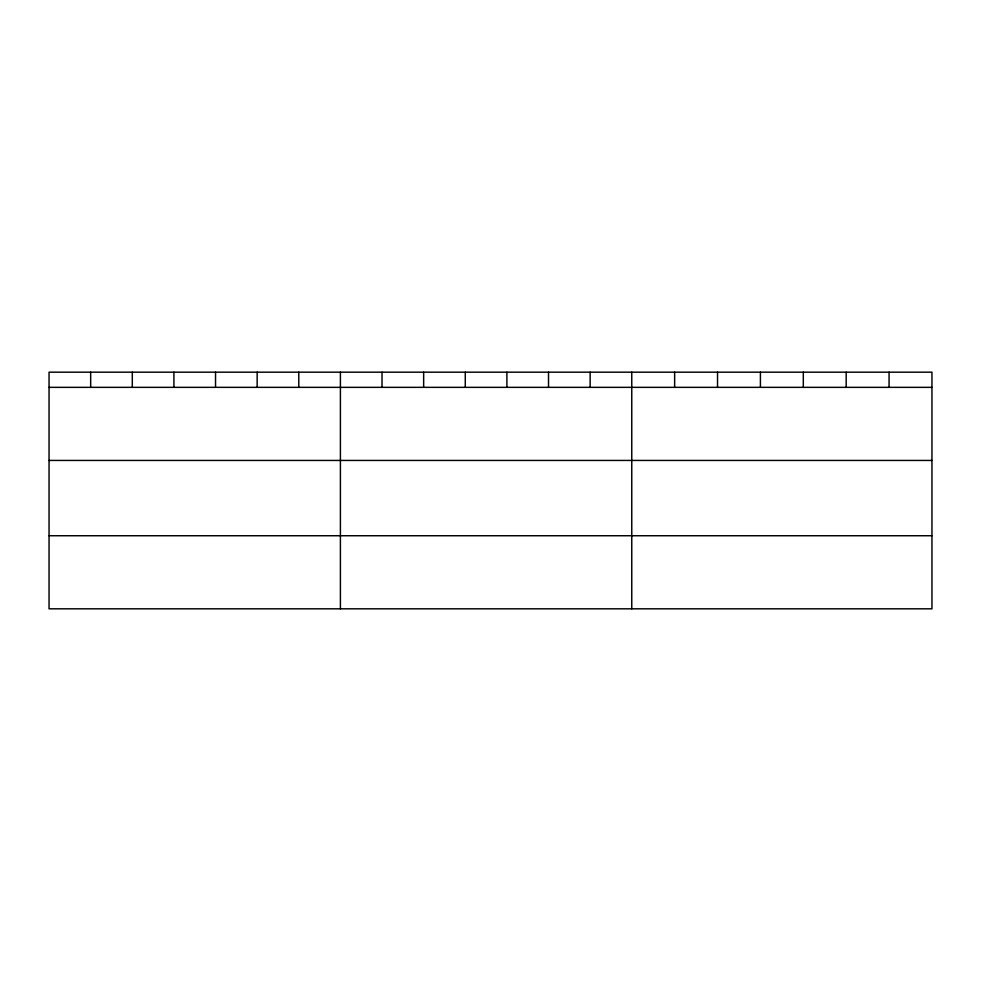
<?xml version="1.0" encoding="UTF-8"?>
<svg xmlns="http://www.w3.org/2000/svg" width="981" height="981" viewBox="0 0 981 981"><rect width="100%" height="100%" fill="white"/><g stroke="black" fill="none" stroke-linecap="round" stroke-linejoin="round"><path stroke-width="1.47" d="M931.95 387.348L931.95 608.821L49.05 608.821L49.05 372.179L931.95 372.179L931.95 387.348L49.05 387.348M49.05 460.432L931.95 460.432M49.05 535.736L931.95 535.736M889.068 372.179L889.068 387.348M846.186 372.179L846.186 387.348M803.304 372.179L803.304 387.348M760.41 372.179L760.41 387.348M717.528 372.179L717.528 387.348M674.646 372.179L674.646 387.348M631.764 372.179L631.764 608.821M590.145 372.179L590.145 387.348M548.514 372.179L548.514 387.348M506.895 372.179L506.895 387.348M465.276 372.179L465.276 387.348M423.657 372.179L423.657 387.348M382.026 372.179L382.026 387.348M340.407 372.179L340.407 608.821M298.788 372.179L298.788 387.348M257.157 372.179L257.157 387.348M215.538 372.179L215.538 387.348M173.919 372.179L173.919 387.348M132.3 372.179L132.3 387.348M90.669 372.179L90.669 387.348"/></g></svg>
